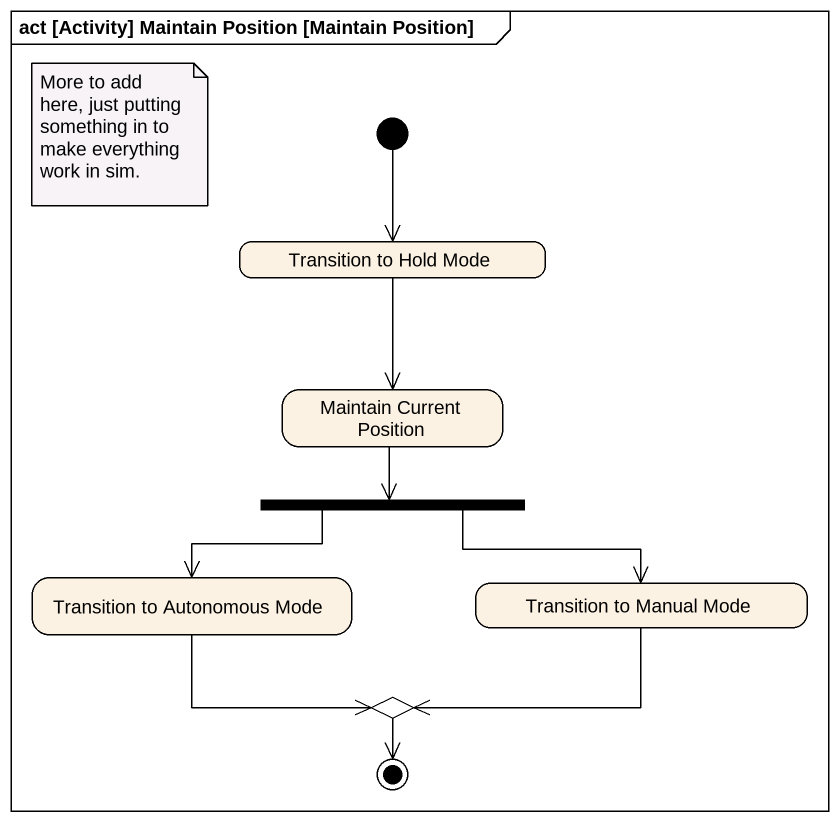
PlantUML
@startuml
mainframe act [Activity] Maintain Position [Maintain Position]
hide empty description
state "Transition to Hold Mode" as Transition_to_Hold_Mode
state "Maintain Current Position" as Maintain_Current_Position
state fork1 <<fork>>
state "Transition to Autonomous Mode" as Transition_to_Autonomous
state "Transition to Manual Mode" as Transition_to_Manual_Mode
state choice1 <<choice>>
[*] --> Transition_to_Hold_Mode
Transition_to_Hold_Mode --> Maintain_Current_Position
Maintain_Current_Position --> fork1
fork1 -left-> Transition_to_Autonomous
fork1 -right-> Transition_to_Manual_Mode
Transition_to_Autonomous -right-> choice1
Transition_to_Manual_Mode -left-> choice1
choice1 --> [*]
note as N1
  More to add here, just putting something in to make everything work in sim.
end note
@enduml
